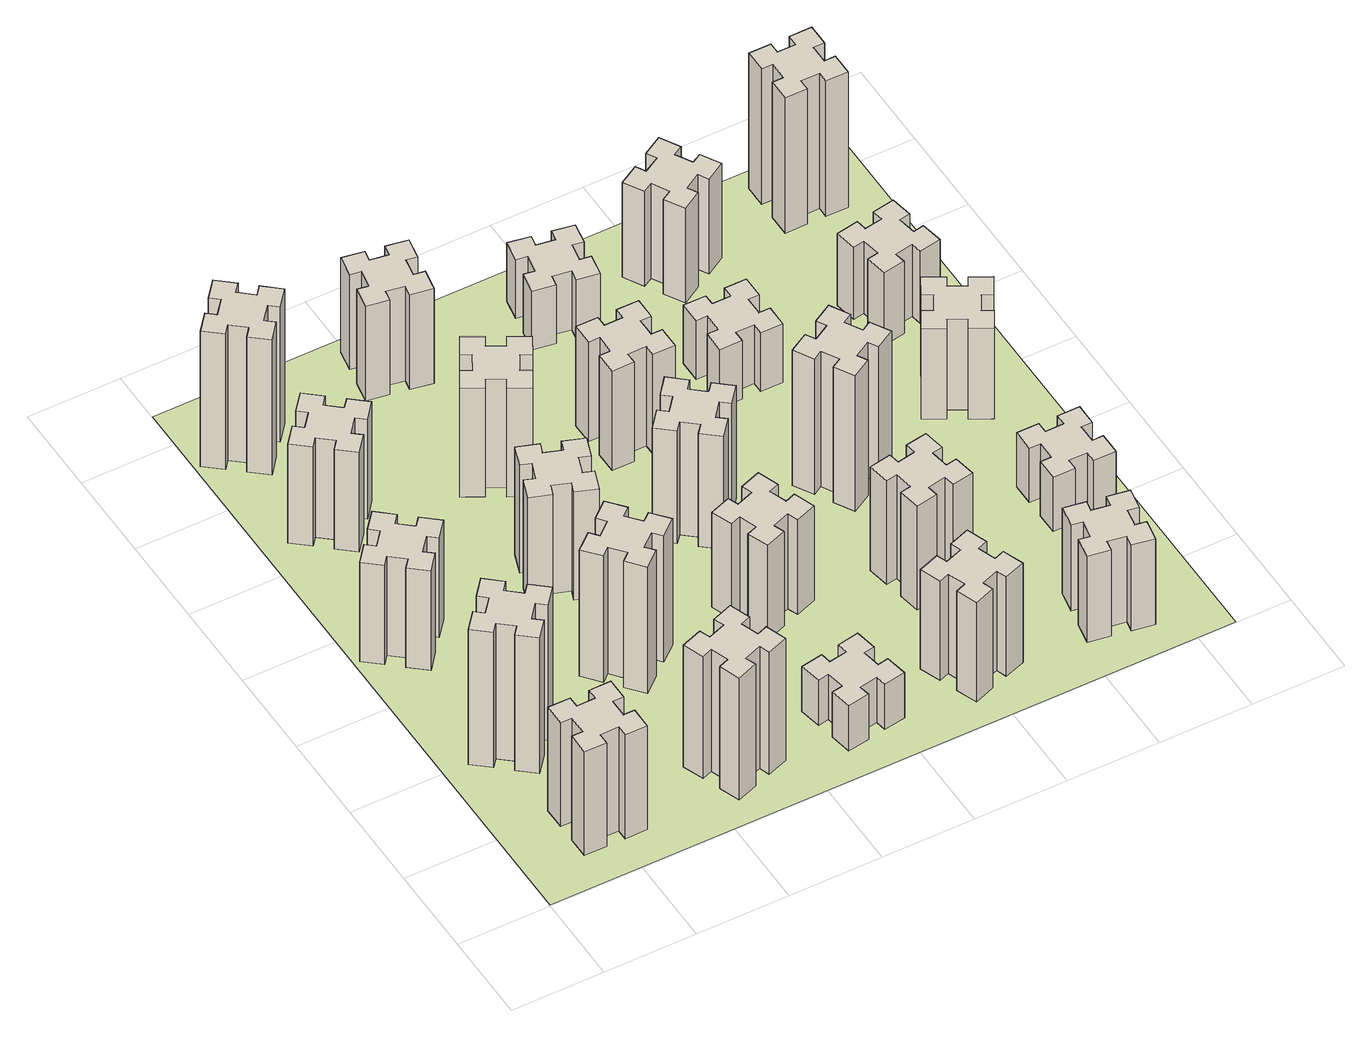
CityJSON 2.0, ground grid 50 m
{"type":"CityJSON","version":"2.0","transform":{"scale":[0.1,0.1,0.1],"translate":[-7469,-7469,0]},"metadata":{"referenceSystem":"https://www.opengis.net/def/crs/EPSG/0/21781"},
"CityObjects":{
"building1":{"type":"Building","attributes":{"class":"1000","function":"1000","usage":"1000","yearOfConstruction":2016,"roofType":"1000","measuredHeight":69,"storeysAboveGround":30,"storeysBelowGround":0},"geometry":[{"type":"Solid","lod":"1","boundaries":[[[[0,1,2,3,4,5,6,7,8,9,10,11,12,13,14,15,16,17,18,19]],[[17,16,20,21]],[[16,15,22,20]],[[15,14,23,22]],[[14,13,24,23]],[[13,12,25,24]],[[12,11,26,25]],[[11,10,27,26]],[[10,9,28,27]],[[9,8,29,28]],[[8,7,30,29]],[[7,6,31,30]],[[6,5,32,31]],[[5,4,33,32]],[[4,3,34,33]],[[3,2,35,34]],[[2,1,36,35]],[[1,0,37,36]],[[0,19,38,37]],[[19,18,39,38]],[[18,17,21,39]],[[24,25,26,27,28,29,30,31,32,33,34,35,36,37,38,39,21,20,22,23]]]]}]},
"building2":{"type":"Building","attributes":{"class":"1000","function":"1000","usage":"1000","yearOfConstruction":2016,"roofType":"1000","measuredHeight":90,"storeysAboveGround":30,"storeysBelowGround":0},"geometry":[{"type":"Solid","lod":"1","boundaries":[[[[40,41,42,43,44,45,46,47,48,49,50,51,52,53,54,55,56,57,58,59]],[[57,56,60,61]],[[56,55,62,60]],[[55,54,63,62]],[[54,53,64,63]],[[53,52,65,64]],[[52,51,66,65]],[[51,50,67,66]],[[50,49,68,67]],[[49,48,69,68]],[[48,47,70,69]],[[47,46,71,70]],[[46,45,72,71]],[[45,44,73,72]],[[44,43,74,73]],[[43,42,75,74]],[[42,41,76,75]],[[41,40,77,76]],[[40,59,78,77]],[[59,58,79,78]],[[58,57,61,79]],[[64,65,66,67,68,69,70,71,72,73,74,75,76,77,78,79,61,60,62,63]]]]}]},
"building3":{"type":"Building","attributes":{"class":"1000","function":"1000","usage":"1000","yearOfConstruction":2016,"roofType":"1000","measuredHeight":66,"storeysAboveGround":30,"storeysBelowGround":0},"geometry":[{"type":"Solid","lod":"1","boundaries":[[[[80,81,82,83,84,85,86,87,88,89,90,91,92,93,94,95,96,97,98,99]],[[97,96,100,101]],[[96,95,102,100]],[[95,94,103,102]],[[94,93,104,103]],[[93,92,105,104]],[[92,91,106,105]],[[91,90,107,106]],[[90,89,108,107]],[[89,88,109,108]],[[88,87,110,109]],[[87,86,111,110]],[[86,85,112,111]],[[85,84,113,112]],[[84,83,114,113]],[[83,82,115,114]],[[82,81,116,115]],[[81,80,117,116]],[[80,99,118,117]],[[99,98,119,118]],[[98,97,101,119]],[[104,105,106,107,108,109,110,111,112,113,114,115,116,117,118,119,101,100,102,103]]]]}]},
"building4":{"type":"Building","attributes":{"class":"1000","function":"1000","usage":"1000","yearOfConstruction":2016,"roofType":"1000","measuredHeight":66,"storeysAboveGround":30,"storeysBelowGround":0},"geometry":[{"type":"Solid","lod":"1","boundaries":[[[[120,121,122,123,124,125,126,127,128,129,130,131,132,133,134,135,136,137,138,139]],[[137,136,140,141]],[[136,135,142,140]],[[135,134,143,142]],[[134,133,144,143]],[[133,132,145,144]],[[132,131,146,145]],[[131,130,147,146]],[[130,129,148,147]],[[129,128,149,148]],[[128,127,150,149]],[[127,126,151,150]],[[126,125,152,151]],[[125,124,153,152]],[[124,123,154,153]],[[123,122,155,154]],[[122,121,156,155]],[[121,120,157,156]],[[120,139,158,157]],[[139,138,159,158]],[[138,137,141,159]],[[144,145,146,147,148,149,150,151,152,153,154,155,156,157,158,159,141,140,142,143]]]]}]},
"building5":{"type":"Building","attributes":{"class":"1000","function":"1000","usage":"1000","yearOfConstruction":2016,"roofType":"1000","measuredHeight":90,"storeysAboveGround":30,"storeysBelowGround":0},"geometry":[{"type":"Solid","lod":"1","boundaries":[[[[160,161,162,163,164,165,166,167,168,169,170,171,172,173,174,175,176,177,178,179]],[[177,176,180,181]],[[176,175,182,180]],[[175,174,183,182]],[[174,173,184,183]],[[173,172,185,184]],[[172,171,186,185]],[[171,170,187,186]],[[170,169,188,187]],[[169,168,189,188]],[[168,167,190,189]],[[167,166,191,190]],[[166,165,192,191]],[[165,164,193,192]],[[164,163,194,193]],[[163,162,195,194]],[[162,161,196,195]],[[161,160,197,196]],[[160,179,198,197]],[[179,178,199,198]],[[178,177,181,199]],[[184,185,186,187,188,189,190,191,192,193,194,195,196,197,198,199,181,180,182,183]]]]}]},
"building6":{"type":"Building","attributes":{"class":"1000","function":"1000","usage":"1000","yearOfConstruction":2016,"roofType":"1000","measuredHeight":81,"storeysAboveGround":30,"storeysBelowGround":0},"geometry":[{"type":"Solid","lod":"1","boundaries":[[[[200,201,202,203,204,205,206,207,208,209,210,211,212,213,214,215,216,217,218,219]],[[217,216,220,221]],[[216,215,222,220]],[[215,214,223,222]],[[214,213,224,223]],[[213,212,225,224]],[[212,211,226,225]],[[211,210,227,226]],[[210,209,228,227]],[[209,208,229,228]],[[208,207,230,229]],[[207,206,231,230]],[[206,205,232,231]],[[205,204,233,232]],[[204,203,234,233]],[[203,202,235,234]],[[202,201,236,235]],[[201,200,237,236]],[[200,219,238,237]],[[219,218,239,238]],[[218,217,221,239]],[[224,225,226,227,228,229,230,231,232,233,234,235,236,237,238,239,221,220,222,223]]]]}]},
"building7":{"type":"Building","attributes":{"class":"1000","function":"1000","usage":"1000","yearOfConstruction":2016,"roofType":"1000","measuredHeight":84,"storeysAboveGround":30,"storeysBelowGround":0},"geometry":[{"type":"Solid","lod":"1","boundaries":[[[[240,241,242,243,244,245,246,247,248,249,250,251,252,253,254,255,256,257,258,259]],[[257,256,260,261]],[[256,255,262,260]],[[255,254,263,262]],[[254,253,264,263]],[[253,252,265,264]],[[252,251,266,265]],[[251,250,267,266]],[[250,249,268,267]],[[249,248,269,268]],[[248,247,270,269]],[[247,246,271,270]],[[246,245,272,271]],[[245,244,273,272]],[[244,243,274,273]],[[243,242,275,274]],[[242,241,276,275]],[[241,240,277,276]],[[240,259,278,277]],[[259,258,279,278]],[[258,257,261,279]],[[264,265,266,267,268,269,270,271,272,273,274,275,276,277,278,279,261,260,262,263]]]]}]},
"building8":{"type":"Building","attributes":{"class":"1000","function":"1000","usage":"1000","yearOfConstruction":2016,"roofType":"1000","measuredHeight":72,"storeysAboveGround":30,"storeysBelowGround":0},"geometry":[{"type":"Solid","lod":"1","boundaries":[[[[280,281,282,283,284,285,286,287,288,289,290,291,292,293,294,295,296,297,298,299]],[[297,296,300,301]],[[296,295,302,300]],[[295,294,303,302]],[[294,293,304,303]],[[293,292,305,304]],[[292,291,306,305]],[[291,290,307,306]],[[290,289,308,307]],[[289,288,309,308]],[[288,287,310,309]],[[287,286,311,310]],[[286,285,312,311]],[[285,284,313,312]],[[284,283,314,313]],[[283,282,315,314]],[[282,281,316,315]],[[281,280,317,316]],[[280,299,318,317]],[[299,298,319,318]],[[298,297,301,319]],[[304,305,306,307,308,309,310,311,312,313,314,315,316,317,318,319,301,300,302,303]]]]}]},
"building9":{"type":"Building","attributes":{"class":"1000","function":"1000","usage":"1000","yearOfConstruction":2016,"roofType":"1000","measuredHeight":30,"storeysAboveGround":30,"storeysBelowGround":0},"geometry":[{"type":"Solid","lod":"1","boundaries":[[[[320,321,322,323,324,325,326,327,328,329,330,331,332,333,334,335,336,337,338,339]],[[337,336,340,341]],[[336,335,342,340]],[[335,334,343,342]],[[334,333,344,343]],[[333,332,345,344]],[[332,331,346,345]],[[331,330,347,346]],[[330,329,348,347]],[[329,328,349,348]],[[328,327,350,349]],[[327,326,351,350]],[[326,325,352,351]],[[325,324,353,352]],[[324,323,354,353]],[[323,322,355,354]],[[322,321,356,355]],[[321,320,357,356]],[[320,339,358,357]],[[339,338,359,358]],[[338,337,341,359]],[[344,345,346,347,348,349,350,351,352,353,354,355,356,357,358,359,341,340,342,343]]]]}]},
"building10":{"type":"Building","attributes":{"class":"1000","function":"1000","usage":"1000","yearOfConstruction":2016,"roofType":"1000","measuredHeight":72,"storeysAboveGround":30,"storeysBelowGround":0},"geometry":[{"type":"Solid","lod":"1","boundaries":[[[[360,361,362,363,364,365,366,367,368,369,370,371,372,373,374,375,376,377,378,379]],[[377,376,380,381]],[[376,375,382,380]],[[375,374,383,382]],[[374,373,384,383]],[[373,372,385,384]],[[372,371,386,385]],[[371,370,387,386]],[[370,369,388,387]],[[369,368,389,388]],[[368,367,390,389]],[[367,366,391,390]],[[366,365,392,391]],[[365,364,393,392]],[[364,363,394,393]],[[363,362,395,394]],[[362,361,396,395]],[[361,360,397,396]],[[360,379,398,397]],[[379,378,399,398]],[[378,377,381,399]],[[384,385,386,387,388,389,390,391,392,393,394,395,396,397,398,399,381,380,382,383]]]]}]},
"building11":{"type":"Building","attributes":{"class":"1000","function":"1000","usage":"1000","yearOfConstruction":2016,"roofType":"1000","measuredHeight":63,"storeysAboveGround":30,"storeysBelowGround":0},"geometry":[{"type":"Solid","lod":"1","boundaries":[[[[400,401,402,403,404,405,406,407,408,409,410,411,412,413,414,415,416,417,418,419]],[[417,416,420,421]],[[416,415,422,420]],[[415,414,423,422]],[[414,413,424,423]],[[413,412,425,424]],[[412,411,426,425]],[[411,410,427,426]],[[410,409,428,427]],[[409,408,429,428]],[[408,407,430,429]],[[407,406,431,430]],[[406,405,432,431]],[[405,404,433,432]],[[404,403,434,433]],[[403,402,435,434]],[[402,401,436,435]],[[401,400,437,436]],[[400,419,438,437]],[[419,418,439,438]],[[418,417,421,439]],[[424,425,426,427,428,429,430,431,432,433,434,435,436,437,438,439,421,420,422,423]]]]}]},
"building12":{"type":"Building","attributes":{"class":"1000","function":"1000","usage":"1000","yearOfConstruction":2016,"roofType":"1000","measuredHeight":63,"storeysAboveGround":30,"storeysBelowGround":0},"geometry":[{"type":"Solid","lod":"1","boundaries":[[[[440,441,442,443,444,445,446,447,448,449,450,451,452,453,454,455,456,457,458,459]],[[457,456,460,461]],[[456,455,462,460]],[[455,454,463,462]],[[454,453,464,463]],[[453,452,465,464]],[[452,451,466,465]],[[451,450,467,466]],[[450,449,468,467]],[[449,448,469,468]],[[448,447,470,469]],[[447,446,471,470]],[[446,445,472,471]],[[445,444,473,472]],[[444,443,474,473]],[[443,442,475,474]],[[442,441,476,475]],[[441,440,477,476]],[[440,459,478,477]],[[459,458,479,478]],[[458,457,461,479]],[[464,465,466,467,468,469,470,471,472,473,474,475,476,477,478,479,461,460,462,463]]]]}]},
"building13":{"type":"Building","attributes":{"class":"1000","function":"1000","usage":"1000","yearOfConstruction":2016,"roofType":"1000","measuredHeight":75,"storeysAboveGround":30,"storeysBelowGround":0},"geometry":[{"type":"Solid","lod":"1","boundaries":[[[[480,481,482,483,484,485,486,487,488,489,490,491,492,493,494,495,496,497,498,499]],[[497,496,500,501]],[[496,495,502,500]],[[495,494,503,502]],[[494,493,504,503]],[[493,492,505,504]],[[492,491,506,505]],[[491,490,507,506]],[[490,489,508,507]],[[489,488,509,508]],[[488,487,510,509]],[[487,486,511,510]],[[486,485,512,511]],[[485,484,513,512]],[[484,483,514,513]],[[483,482,515,514]],[[482,481,516,515]],[[481,480,517,516]],[[480,499,518,517]],[[499,498,519,518]],[[498,497,501,519]],[[504,505,506,507,508,509,510,511,512,513,514,515,516,517,518,519,501,500,502,503]]]]}]},
"building14":{"type":"Building","attributes":{"class":"1000","function":"1000","usage":"1000","yearOfConstruction":2016,"roofType":"1000","measuredHeight":66,"storeysAboveGround":30,"storeysBelowGround":0},"geometry":[{"type":"Solid","lod":"1","boundaries":[[[[520,521,522,523,524,525,526,527,528,529,530,531,532,533,534,535,536,537,538,539]],[[537,536,540,541]],[[536,535,542,540]],[[535,534,543,542]],[[534,533,544,543]],[[533,532,545,544]],[[532,531,546,545]],[[531,530,547,546]],[[530,529,548,547]],[[529,528,549,548]],[[528,527,550,549]],[[527,526,551,550]],[[526,525,552,551]],[[525,524,553,552]],[[524,523,554,553]],[[523,522,555,554]],[[522,521,556,555]],[[521,520,557,556]],[[520,539,558,557]],[[539,538,559,558]],[[538,537,541,559]],[[544,545,546,547,548,549,550,551,552,553,554,555,556,557,558,559,541,540,542,543]]]]}]},
"building15":{"type":"Building","attributes":{"class":"1000","function":"1000","usage":"1000","yearOfConstruction":2016,"roofType":"1000","measuredHeight":66,"storeysAboveGround":30,"storeysBelowGround":0},"geometry":[{"type":"Solid","lod":"1","boundaries":[[[[560,561,562,563,564,565,566,567,568,569,570,571,572,573,574,575,576,577,578,579]],[[577,576,580,581]],[[576,575,582,580]],[[575,574,583,582]],[[574,573,584,583]],[[573,572,585,584]],[[572,571,586,585]],[[571,570,587,586]],[[570,569,588,587]],[[569,568,589,588]],[[568,567,590,589]],[[567,566,591,590]],[[566,565,592,591]],[[565,564,593,592]],[[564,563,594,593]],[[563,562,595,594]],[[562,561,596,595]],[[561,560,597,596]],[[560,579,598,597]],[[579,578,599,598]],[[578,577,581,599]],[[584,585,586,587,588,589,590,591,592,593,594,595,596,597,598,599,581,580,582,583]]]]}]},
"building16":{"type":"Building","attributes":{"class":"1000","function":"1000","usage":"1000","yearOfConstruction":2016,"roofType":"1000","measuredHeight":69,"storeysAboveGround":30,"storeysBelowGround":0},"geometry":[{"type":"Solid","lod":"1","boundaries":[[[[600,601,602,603,604,605,606,607,608,609,610,611,612,613,614,615,616,617,618,619]],[[617,616,620,621]],[[616,615,622,620]],[[615,614,623,622]],[[614,613,624,623]],[[613,612,625,624]],[[612,611,626,625]],[[611,610,627,626]],[[610,609,628,627]],[[609,608,629,628]],[[608,607,630,629]],[[607,606,631,630]],[[606,605,632,631]],[[605,604,633,632]],[[604,603,634,633]],[[603,602,635,634]],[[602,601,636,635]],[[601,600,637,636]],[[600,619,638,637]],[[619,618,639,638]],[[618,617,621,639]],[[624,625,626,627,628,629,630,631,632,633,634,635,636,637,638,639,621,620,622,623]]]]}]},
"building17":{"type":"Building","attributes":{"class":"1000","function":"1000","usage":"1000","yearOfConstruction":2016,"roofType":"1000","measuredHeight":39,"storeysAboveGround":30,"storeysBelowGround":0},"geometry":[{"type":"Solid","lod":"1","boundaries":[[[[640,641,642,643,644,645,646,647,648,649,650,651,652,653,654,655,656,657,658,659]],[[657,656,660,661]],[[656,655,662,660]],[[655,654,663,662]],[[654,653,664,663]],[[653,652,665,664]],[[652,651,666,665]],[[651,650,667,666]],[[650,649,668,667]],[[649,648,669,668]],[[648,647,670,669]],[[647,646,671,670]],[[646,645,672,671]],[[645,644,673,672]],[[644,643,674,673]],[[643,642,675,674]],[[642,641,676,675]],[[641,640,677,676]],[[640,659,678,677]],[[659,658,679,678]],[[658,657,661,679]],[[664,665,666,667,668,669,670,671,672,673,674,675,676,677,678,679,661,660,662,663]]]]}]},
"building18":{"type":"Building","attributes":{"class":"1000","function":"1000","usage":"1000","yearOfConstruction":2016,"roofType":"1000","measuredHeight":90,"storeysAboveGround":30,"storeysBelowGround":0},"geometry":[{"type":"Solid","lod":"1","boundaries":[[[[680,681,682,683,684,685,686,687,688,689,690,691,692,693,694,695,696,697,698,699]],[[697,696,700,701]],[[696,695,702,700]],[[695,694,703,702]],[[694,693,704,703]],[[693,692,705,704]],[[692,691,706,705]],[[691,690,707,706]],[[690,689,708,707]],[[689,688,709,708]],[[688,687,710,709]],[[687,686,711,710]],[[686,685,712,711]],[[685,684,713,712]],[[684,683,714,713]],[[683,682,715,714]],[[682,681,716,715]],[[681,680,717,716]],[[680,699,718,717]],[[699,698,719,718]],[[698,697,701,719]],[[704,705,706,707,708,709,710,711,712,713,714,715,716,717,718,719,701,700,702,703]]]]}]},
"building19":{"type":"Building","attributes":{"class":"1000","function":"1000","usage":"1000","yearOfConstruction":2016,"roofType":"1000","measuredHeight":39,"storeysAboveGround":30,"storeysBelowGround":0},"geometry":[{"type":"Solid","lod":"1","boundaries":[[[[720,721,722,723,724,725,726,727,728,729,730,731,732,733,734,735,736,737,738,739]],[[737,736,740,741]],[[736,735,742,740]],[[735,734,743,742]],[[734,733,744,743]],[[733,732,745,744]],[[732,731,746,745]],[[731,730,747,746]],[[730,729,748,747]],[[729,728,749,748]],[[728,727,750,749]],[[727,726,751,750]],[[726,725,752,751]],[[725,724,753,752]],[[724,723,754,753]],[[723,722,755,754]],[[722,721,756,755]],[[721,720,757,756]],[[720,739,758,757]],[[739,738,759,758]],[[738,737,741,759]],[[744,745,746,747,748,749,750,751,752,753,754,755,756,757,758,759,741,740,742,743]]]]}]},
"building20":{"type":"Building","attributes":{"class":"1000","function":"1000","usage":"1000","yearOfConstruction":2016,"roofType":"1000","measuredHeight":57,"storeysAboveGround":30,"storeysBelowGround":0},"geometry":[{"type":"Solid","lod":"1","boundaries":[[[[760,761,762,763,764,765,766,767,768,769,770,771,772,773,774,775,776,777,778,779]],[[777,776,780,781]],[[776,775,782,780]],[[775,774,783,782]],[[774,773,784,783]],[[773,772,785,784]],[[772,771,786,785]],[[771,770,787,786]],[[770,769,788,787]],[[769,768,789,788]],[[768,767,790,789]],[[767,766,791,790]],[[766,765,792,791]],[[765,764,793,792]],[[764,763,794,793]],[[763,762,795,794]],[[762,761,796,795]],[[761,760,797,796]],[[760,779,798,797]],[[779,778,799,798]],[[778,777,781,799]],[[784,785,786,787,788,789,790,791,792,793,794,795,796,797,798,799,781,780,782,783]]]]}]},
"building21":{"type":"Building","attributes":{"class":"1000","function":"1000","usage":"1000","yearOfConstruction":2016,"roofType":"1000","measuredHeight":63,"storeysAboveGround":30,"storeysBelowGround":0},"geometry":[{"type":"Solid","lod":"1","boundaries":[[[[800,801,802,803,804,805,806,807,808,809,810,811,812,813,814,815,816,817,818,819]],[[817,816,820,821]],[[816,815,822,820]],[[815,814,823,822]],[[814,813,824,823]],[[813,812,825,824]],[[812,811,826,825]],[[811,810,827,826]],[[810,809,828,827]],[[809,808,829,828]],[[808,807,830,829]],[[807,806,831,830]],[[806,805,832,831]],[[805,804,833,832]],[[804,803,834,833]],[[803,802,835,834]],[[802,801,836,835]],[[801,800,837,836]],[[800,819,838,837]],[[819,818,839,838]],[[818,817,821,839]],[[824,825,826,827,828,829,830,831,832,833,834,835,836,837,838,839,821,820,822,823]]]]}]},
"building22":{"type":"Building","attributes":{"class":"1000","function":"1000","usage":"1000","yearOfConstruction":2016,"roofType":"1000","measuredHeight":36,"storeysAboveGround":30,"storeysBelowGround":0},"geometry":[{"type":"Solid","lod":"1","boundaries":[[[[840,841,842,843,844,845,846,847,848,849,850,851,852,853,854,855,856,857,858,859]],[[857,856,860,861]],[[856,855,862,860]],[[855,854,863,862]],[[854,853,864,863]],[[853,852,865,864]],[[852,851,866,865]],[[851,850,867,866]],[[850,849,868,867]],[[849,848,869,868]],[[848,847,870,869]],[[847,846,871,870]],[[846,845,872,871]],[[845,844,873,872]],[[844,843,874,873]],[[843,842,875,874]],[[842,841,876,875]],[[841,840,877,876]],[[840,859,878,877]],[[859,858,879,878]],[[858,857,861,879]],[[864,865,866,867,868,869,870,871,872,873,874,875,876,877,878,879,861,860,862,863]]]]}]},
"building23":{"type":"Building","attributes":{"class":"1000","function":"1000","usage":"1000","yearOfConstruction":2016,"roofType":"1000","measuredHeight":60,"storeysAboveGround":30,"storeysBelowGround":0},"geometry":[{"type":"Solid","lod":"1","boundaries":[[[[880,881,882,883,884,885,886,887,888,889,890,891,892,893,894,895,896,897,898,899]],[[897,896,900,901]],[[896,895,902,900]],[[895,894,903,902]],[[894,893,904,903]],[[893,892,905,904]],[[892,891,906,905]],[[891,890,907,906]],[[890,889,908,907]],[[889,888,909,908]],[[888,887,910,909]],[[887,886,911,910]],[[886,885,912,911]],[[885,884,913,912]],[[884,883,914,913]],[[883,882,915,914]],[[882,881,916,915]],[[881,880,917,916]],[[880,899,918,917]],[[899,898,919,918]],[[898,897,901,919]],[[904,905,906,907,908,909,910,911,912,913,914,915,916,917,918,919,901,900,902,903]]]]}]},
"building24":{"type":"Building","attributes":{"class":"1000","function":"1000","usage":"1000","yearOfConstruction":2016,"roofType":"1000","measuredHeight":48,"storeysAboveGround":30,"storeysBelowGround":0},"geometry":[{"type":"Solid","lod":"1","boundaries":[[[[920,921,922,923,924,925,926,927,928,929,930,931,932,933,934,935,936,937,938,939]],[[937,936,940,941]],[[936,935,942,940]],[[935,934,943,942]],[[934,933,944,943]],[[933,932,945,944]],[[932,931,946,945]],[[931,930,947,946]],[[930,929,948,947]],[[929,928,949,948]],[[928,927,950,949]],[[927,926,951,950]],[[926,925,952,951]],[[925,924,953,952]],[[924,923,954,953]],[[923,922,955,954]],[[922,921,956,955]],[[921,920,957,956]],[[920,939,958,957]],[[939,938,959,958]],[[938,937,941,959]],[[944,945,946,947,948,949,950,951,952,953,954,955,956,957,958,959,941,940,942,943]]]]}]},
"building25":{"type":"Building","attributes":{"class":"1000","function":"1000","usage":"1000","yearOfConstruction":2016,"roofType":"1000","measuredHeight":90,"storeysAboveGround":30,"storeysBelowGround":0},"geometry":[{"type":"Solid","lod":"1","boundaries":[[[[960,961,962,963,964,965,966,967,968,969,970,971,972,973,974,975,976,977,978,979]],[[977,976,980,981]],[[976,975,982,980]],[[975,974,983,982]],[[974,973,984,983]],[[973,972,985,984]],[[972,971,986,985]],[[971,970,987,986]],[[970,969,988,987]],[[969,968,989,988]],[[968,967,990,989]],[[967,966,991,990]],[[966,965,992,991]],[[965,964,993,992]],[[964,963,994,993]],[[963,962,995,994]],[[962,961,996,995]],[[961,960,997,996]],[[960,979,998,997]],[[979,978,999,998]],[[978,977,981,999]],[[984,985,986,987,988,989,990,991,992,993,994,995,996,997,998,999,981,980,982,983]]]]}]},
"landuse1":{"type":"LandUse","attributes":{"name":"plot1","function":"1010"},"geometry":[{"type":"MultiSurface","lod":"1","boundaries":[[[1000,1001,1002,1003]]]}]}
},
"vertices":[
[425,265,0],[525,265,0],[525,205,0],[645,205,0],[645,325,0],[585,325,0],[585,425,0],[645,425,0],[645,545,0],[525,545,0],[525,485,0],[425,485,0],[425,545,0],[305,545,0],[305,425,0],[365,425,0],[365,325,0],[305,325,0],[305,205,0],[425,205,0],[365,325,690],[305,325,690],[365,425,690],[305,425,690],[305,545,690],[425,545,690],[425,485,690],[525,485,690],[525,545,690],[645,545,690],[645,425,690],[585,425,690],[585,325,690],[645,325,690],[645,205,690],[525,205,690],[525,265,690],[425,265,690],[425,205,690],[305,205,690],
[484,1067,0],[408,1132,0],[446,1178,0],[354,1255,0],[277,1163,0],[323,1124,0],[259,1048,0],[213,1086,0],[136,994,0],[228,917,0],[266,963,0],[343,899,0],[304,853,0],[396,776,0],[473,868,0],[427,906,0],[492,983,0],[538,944,0],[615,1036,0],[523,1113,0],[492,983,900],[538,944,900],[427,906,900],[473,868,900],[396,776,900],[304,853,900],[343,899,900],[266,963,900],[228,917,900],[136,994,900],[213,1086,900],[259,1048,900],[323,1124,900],[277,1163,900],[354,1255,900],[446,1178,900],[408,1132,900],[484,1067,900],[523,1113,900],[615,1036,900],
[223,1964,0],[159,1888,0],[113,1926,0],[36,1834,0],[128,1757,0],[166,1803,0],[243,1739,0],[204,1693,0],[296,1616,0],[373,1708,0],[327,1746,0],[392,1823,0],[438,1784,0],[515,1876,0],[423,1953,0],[384,1907,0],[308,1972,0],[346,2018,0],[254,2095,0],[177,2003,0],[308,1972,660],[346,2018,660],[384,1907,660],[423,1953,660],[515,1876,660],[438,1784,660],[392,1823,660],[327,1746,660],[373,1708,660],[296,1616,660],[204,1693,660],[243,1739,660],[166,1803,660],[128,1757,660],[36,1834,660],[113,1926,660],[159,1888,660],[223,1964,660],[177,2003,660],[254,2095,660],
[427,2586,0],[492,2663,0],[538,2624,0],[615,2716,0],[523,2793,0],[484,2747,0],[408,2812,0],[446,2858,0],[354,2935,0],[277,2843,0],[323,2804,0],[259,2728,0],[213,2766,0],[136,2674,0],[228,2597,0],[266,2643,0],[343,2579,0],[304,2533,0],[396,2456,0],[473,2548,0],[343,2579,660],[304,2533,660],[266,2643,660],[228,2597,660],[136,2674,660],[213,2766,660],[259,2728,660],[323,2804,660],[277,2843,660],[354,2935,660],[446,2858,660],[408,2812,660],[484,2747,660],[523,2793,660],[615,2716,660],[538,2624,660],[492,2663,660],[427,2586,660],[473,2548,660],[396,2456,660],
[384,3387,0],[308,3452,0],[346,3498,0],[254,3575,0],[177,3483,0],[223,3444,0],[159,3368,0],[113,3406,0],[36,3314,0],[128,3237,0],[166,3283,0],[243,3219,0],[204,3173,0],[296,3096,0],[373,3188,0],[327,3226,0],[392,3303,0],[438,3264,0],[515,3356,0],[423,3433,0],[392,3303,900],[438,3264,900],[327,3226,900],[373,3188,900],[296,3096,900],[204,3173,900],[243,3219,900],[166,3283,900],[128,3237,900],[36,3314,900],[113,3406,900],[159,3368,900],[223,3444,900],[177,3483,900],[254,3575,900],[346,3498,900],[308,3452,900],[384,3387,900],[423,3433,900],[515,3356,900],
[1206,255,0],[1300,289,0],[1320,233,0],[1433,274,0],[1392,387,0],[1336,366,0],[1302,460,0],[1358,480,0],[1317,593,0],[1204,552,0],[1225,496,0],[1131,462,0],[1110,518,0],[997,477,0],[1039,364,0],[1095,385,0],[1129,291,0],[1073,270,0],[1114,157,0],[1227,199,0],[1129,291,810],[1073,270,810],[1095,385,810],[1039,364,810],[997,477,810],[1110,518,810],[1131,462,810],[1225,496,810],[1204,552,810],[1317,593,810],[1358,480,810],[1302,460,810],[1336,366,810],[1392,387,810],[1433,274,810],[1320,233,810],[1300,289,810],[1206,255,810],[1227,199,810],[1114,157,810],
[1083,1332,0],[1006,1267,0],[968,1313,0],[876,1236,0],[953,1144,0],[999,1183,0],[1063,1106,0],[1017,1068,0],[1094,976,0],[1186,1053,0],[1148,1099,0],[1224,1163,0],[1263,1117,0],[1355,1194,0],[1278,1286,0],[1232,1248,0],[1167,1324,0],[1213,1363,0],[1136,1455,0],[1044,1378,0],[1167,1324,840],[1213,1363,840],[1232,1248,840],[1278,1286,840],[1355,1194,840],[1263,1117,840],[1224,1163,840],[1148,1099,840],[1186,1053,840],[1094,976,840],[1017,1068,840],[1063,1106,840],[999,1183,840],[953,1144,840],[876,1236,840],[968,1313,840],[1006,1267,840],[1083,1332,840],[1044,1378,840],[1136,1455,840],
[1202,1771,0],[1236,1865,0],[1292,1844,0],[1333,1957,0],[1220,1998,0],[1200,1942,0],[1106,1976,0],[1127,2032,0],[1014,2073,0],[973,1960,0],[1029,1940,0],[995,1846,0],[939,1867,0],[897,1754,0],[1010,1713,0],[1031,1769,0],[1125,1735,0],[1104,1679,0],[1217,1637,0],[1258,1750,0],[1125,1735,720],[1104,1679,720],[1031,1769,720],[1010,1713,720],[897,1754,720],[939,1867,720],[995,1846,720],[1029,1940,720],[973,1960,720],[1014,2073,720],[1127,2032,720],[1106,1976,720],[1200,1942,720],[1220,1998,720],[1333,1957,720],[1292,1844,720],[1236,1865,720],[1202,1771,720],[1258,1750,720],[1217,1637,720],
[1825,258,0],[1924,276,0],[1934,217,0],[2052,237,0],[2031,356,0],[1972,345,0],[1955,444,0],[2014,454,0],[1993,572,0],[1875,551,0],[1885,492,0],[1787,475,0],[1777,534,0],[1658,513,0],[1679,395,0],[1738,405,0],[1756,307,0],[1697,297,0],[1717,178,0],[1836,199,0],[1756,307,300],[1697,297,300],[1738,405,300],[1679,395,300],[1658,513,300],[1777,534,300],[1787,475,300],[1885,492,300],[1875,551,300],[1993,572,300],[2014,454,300],[1955,444,300],[1972,345,300],[2031,356,300],[2052,237,300],[1934,217,300],[1924,276,300],[1825,258,300],[1836,199,300],[1717,178,300],
[1286,2497,0],[1336,2584,0],[1388,2554,0],[1448,2658,0],[1344,2718,0],[1314,2666,0],[1227,2716,0],[1257,2768,0],[1153,2828,0],[1093,2724,0],[1145,2694,0],[1095,2607,0],[1043,2637,0],[983,2533,0],[1087,2473,0],[1117,2525,0],[1204,2475,0],[1174,2423,0],[1278,2363,0],[1338,2467,0],[1204,2475,720],[1174,2423,720],[1117,2525,720],[1087,2473,720],[983,2533,720],[1043,2637,720],[1095,2607,720],[1145,2694,720],[1093,2724,720],[1153,2828,720],[1257,2768,720],[1227,2716,720],[1314,2666,720],[1344,2718,720],[1448,2658,720],[1388,2554,720],[1336,2584,720],[1286,2497,720],[1338,2467,720],[1278,2363,720],
[1016,3504,0],[998,3405,0],[939,3416,0],[918,3297,0],[1037,3277,0],[1047,3336,0],[1145,3318,0],[1135,3259,0],[1253,3238,0],[1274,3357,0],[1215,3367,0],[1232,3465,0],[1291,3455,0],[1312,3573,0],[1194,3594,0],[1184,3535,0],[1085,3552,0],[1096,3611,0],[977,3632,0],[957,3514,0],[1085,3552,630],[1096,3611,630],[1184,3535,630],[1194,3594,630],[1312,3573,630],[1291,3455,630],[1232,3465,630],[1215,3367,630],[1274,3357,630],[1253,3238,630],[1135,3259,630],[1145,3318,630],[1047,3336,630],[1037,3277,630],[918,3297,630],[939,3416,630],[998,3405,630],[1016,3504,630],[957,3514,630],[977,3632,630],
[1846,1095,0],[1940,1129,0],[1960,1073,0],[2073,1114,0],[2032,1227,0],[1976,1206,0],[1942,1300,0],[1998,1320,0],[1957,1433,0],[1844,1392,0],[1865,1336,0],[1771,1302,0],[1750,1358,0],[1637,1317,0],[1679,1204,0],[1735,1225,0],[1769,1131,0],[1713,1110,0],[1754,997,0],[1867,1039,0],[1769,1131,630],[1713,1110,630],[1735,1225,630],[1679,1204,630],[1637,1317,630],[1750,1358,630],[1771,1302,630],[1865,1336,630],[1844,1392,630],[1957,1433,630],[1998,1320,630],[1942,1300,630],[1976,1206,630],[2032,1227,630],[2073,1114,630],[1960,1073,630],[1940,1129,630],[1846,1095,630],[1867,1039,630],[1754,997,630],
[1964,1907,0],[1888,1972,0],[1926,2018,0],[1834,2095,0],[1757,2003,0],[1803,1964,0],[1739,1888,0],[1693,1926,0],[1616,1834,0],[1708,1757,0],[1746,1803,0],[1823,1739,0],[1784,1693,0],[1876,1616,0],[1953,1708,0],[1907,1746,0],[1972,1823,0],[2018,1784,0],[2095,1876,0],[2003,1953,0],[1972,1823,750],[2018,1784,750],[1907,1746,750],[1953,1708,750],[1876,1616,750],[1784,1693,750],[1823,1739,750],[1746,1803,750],[1708,1757,750],[1616,1834,750],[1693,1926,750],[1739,1888,750],[1803,1964,750],[1757,2003,750],[1834,2095,750],[1926,2018,750],[1888,1972,750],[1964,1907,750],[2003,1953,750],[2095,1876,750],
[1965,2445,0],[1965,2545,0],[2025,2545,0],[2025,2665,0],[1905,2665,0],[1905,2605,0],[1805,2605,0],[1805,2665,0],[1685,2665,0],[1685,2545,0],[1745,2545,0],[1745,2445,0],[1685,2445,0],[1685,2325,0],[1805,2325,0],[1805,2385,0],[1905,2385,0],[1905,2325,0],[2025,2325,0],[2025,2445,0],[1905,2385,660],[1905,2325,660],[1805,2385,660],[1805,2325,660],[1685,2325,660],[1685,2445,660],[1745,2445,660],[1745,2545,660],[1685,2545,660],[1685,2665,660],[1805,2665,660],[1805,2605,660],[1905,2605,660],[1905,2665,660],[2025,2665,660],[2025,2545,660],[1965,2545,660],[1965,2445,660],[2025,2445,660],[2025,2325,660],
[2375,385,0],[2409,291,0],[2353,270,0],[2394,157,0],[2507,199,0],[2486,255,0],[2580,289,0],[2600,233,0],[2713,274,0],[2672,387,0],[2616,366,0],[2582,460,0],[2638,480,0],[2597,593,0],[2484,552,0],[2505,496,0],[2411,462,0],[2390,518,0],[2277,477,0],[2319,364,0],[2411,462,660],[2390,518,660],[2505,496,660],[2484,552,660],[2597,593,660],[2638,480,660],[2582,460,660],[2616,366,660],[2672,387,660],[2713,274,660],[2600,233,660],[2580,289,660],[2486,255,660],[2507,199,660],[2394,157,660],[2353,270,660],[2409,291,660],[2375,385,660],[2319,364,660],[2277,477,660],
[2625,1132,0],[2527,1115,0],[2517,1174,0],[2398,1153,0],[2419,1035,0],[2478,1045,0],[2496,947,0],[2437,937,0],[2457,818,0],[2576,839,0],[2565,898,0],[2664,916,0],[2674,857,0],[2792,877,0],[2771,996,0],[2712,985,0],[2695,1084,0],[2754,1094,0],[2733,1212,0],[2615,1191,0],[2695,1084,690],[2754,1094,690],[2712,985,690],[2771,996,690],[2792,877,690],[2674,857,690],[2664,916,690],[2565,898,690],[2576,839,690],[2457,818,690],[2437,937,690],[2496,947,690],[2478,1045,690],[2419,1035,690],[2398,1153,690],[2517,1174,690],[2527,1115,690],[2625,1132,690],[2615,1191,690],[2733,1212,690],
[1887,3236,0],[1985,3218,0],[1975,3159,0],[2093,3138,0],[2114,3257,0],[2055,3267,0],[2072,3365,0],[2131,3355,0],[2152,3473,0],[2034,3494,0],[2024,3435,0],[1925,3452,0],[1936,3511,0],[1817,3532,0],[1797,3414,0],[1856,3404,0],[1838,3305,0],[1779,3316,0],[1758,3197,0],[1877,3177,0],[1838,3305,390],[1779,3316,390],[1856,3404,390],[1797,3414,390],[1817,3532,390],[1936,3511,390],[1925,3452,390],[2024,3435,390],[2034,3494,390],[2152,3473,390],[2131,3355,390],[2072,3365,390],[2055,3267,390],[2114,3257,390],[2093,3138,390],[1975,3159,390],[1985,3218,390],[1887,3236,390],[1877,3177,390],[1758,3197,390],
[2475,1744,0],[2525,1657,0],[2473,1627,0],[2533,1523,0],[2637,1583,0],[2607,1635,0],[2694,1685,0],[2724,1633,0],[2828,1693,0],[2768,1797,0],[2716,1767,0],[2666,1854,0],[2718,1884,0],[2658,1988,0],[2554,1928,0],[2584,1876,0],[2497,1826,0],[2467,1878,0],[2363,1818,0],[2423,1714,0],[2497,1826,900],[2467,1878,900],[2584,1876,900],[2554,1928,900],[2658,1988,900],[2718,1884,900],[2666,1854,900],[2716,1767,900],[2768,1797,900],[2828,1693,900],[2724,1633,900],[2694,1685,900],[2607,1635,900],[2637,1583,900],[2533,1523,900],[2473,1627,900],[2525,1657,900],[2475,1744,900],[2423,1714,900],[2363,1818,900],
[2445,2485,0],[2545,2485,0],[2545,2425,0],[2665,2425,0],[2665,2545,0],[2605,2545,0],[2605,2645,0],[2665,2645,0],[2665,2765,0],[2545,2765,0],[2545,2705,0],[2445,2705,0],[2445,2765,0],[2325,2765,0],[2325,2645,0],[2385,2645,0],[2385,2545,0],[2325,2545,0],[2325,2425,0],[2445,2425,0],[2385,2545,390],[2325,2545,390],[2385,2645,390],[2325,2645,390],[2325,2765,390],[2445,2765,390],[2445,2705,390],[2545,2705,390],[2545,2765,390],[2665,2765,390],[2665,2645,390],[2605,2645,390],[2605,2545,390],[2665,2545,390],[2665,2425,390],[2545,2425,390],[2545,2485,390],[2445,2485,390],[2445,2425,390],[2325,2425,390],
[3335,307,0],[3352,405,0],[3411,395,0],[3432,513,0],[3314,534,0],[3304,475,0],[3205,492,0],[3216,551,0],[3097,572,0],[3077,454,0],[3136,444,0],[3118,345,0],[3059,356,0],[3038,237,0],[3157,217,0],[3167,276,0],[3265,258,0],[3255,199,0],[3373,178,0],[3394,297,0],[3265,258,570],[3255,199,570],[3167,276,570],[3157,217,570],[3038,237,570],[3059,356,570],[3118,345,570],[3136,444,570],[3077,454,570],[3097,572,570],[3216,551,570],[3205,492,570],[3304,475,570],[3314,534,570],[3432,513,570],[3411,395,570],[3352,405,570],[3335,307,570],[3394,297,570],[3373,178,570],
[2716,3347,0],[2666,3434,0],[2718,3464,0],[2658,3568,0],[2554,3508,0],[2584,3456,0],[2497,3406,0],[2467,3458,0],[2363,3398,0],[2423,3294,0],[2475,3324,0],[2525,3237,0],[2473,3207,0],[2533,3103,0],[2637,3163,0],[2607,3215,0],[2694,3265,0],[2724,3213,0],[2828,3273,0],[2768,3377,0],[2694,3265,630],[2724,3213,630],[2607,3215,630],[2637,3163,630],[2533,3103,630],[2473,3207,630],[2525,3237,630],[2475,3324,630],[2423,3294,630],[2363,3398,630],[2467,3458,630],[2497,3406,630],[2584,3456,630],[2554,3508,630],[2658,3568,630],[2718,3464,630],[2666,3434,630],[2716,3347,630],[2768,3377,630],[2828,3273,630],
[3325,1165,0],[3325,1065,0],[3265,1065,0],[3265,945,0],[3385,945,0],[3385,1005,0],[3485,1005,0],[3485,945,0],[3605,945,0],[3605,1065,0],[3545,1065,0],[3545,1165,0],[3605,1165,0],[3605,1285,0],[3485,1285,0],[3485,1225,0],[3385,1225,0],[3385,1285,0],[3265,1285,0],[3265,1165,0],[3385,1225,360],[3385,1285,360],[3485,1225,360],[3485,1285,360],[3605,1285,360],[3605,1165,360],[3545,1165,360],[3545,1065,360],[3605,1065,360],[3605,945,360],[3485,945,360],[3485,1005,360],[3385,1005,360],[3385,945,360],[3265,945,360],[3265,1065,360],[3325,1065,360],[3325,1165,360],[3265,1165,360],[3265,1285,360],
[3406,1857,0],[3456,1944,0],[3508,1914,0],[3568,2018,0],[3464,2078,0],[3434,2026,0],[3347,2076,0],[3377,2128,0],[3273,2188,0],[3213,2084,0],[3265,2054,0],[3215,1967,0],[3163,1997,0],[3103,1893,0],[3207,1833,0],[3237,1885,0],[3324,1835,0],[3294,1783,0],[3398,1723,0],[3458,1827,0],[3324,1835,600],[3294,1783,600],[3237,1885,600],[3207,1833,600],[3103,1893,600],[3163,1997,600],[3215,1967,600],[3265,2054,600],[3213,2084,600],[3273,2188,600],[3377,2128,600],[3347,2076,600],[3434,2026,600],[3464,2078,600],[3568,2018,600],[3508,1914,600],[3456,1944,600],[3406,1857,600],[3458,1827,600],[3398,1723,600],
[3218,2625,0],[3236,2527,0],[3177,2517,0],[3197,2398,0],[3316,2419,0],[3305,2478,0],[3404,2496,0],[3414,2437,0],[3532,2457,0],[3511,2576,0],[3452,2565,0],[3435,2664,0],[3494,2674,0],[3473,2792,0],[3355,2771,0],[3365,2712,0],[3267,2695,0],[3257,2754,0],[3138,2733,0],[3159,2615,0],[3267,2695,480],[3257,2754,480],[3365,2712,480],[3355,2771,480],[3473,2792,480],[3494,2674,480],[3435,2664,480],[3452,2565,480],[3511,2576,480],[3532,2457,480],[3414,2437,480],[3404,2496,480],[3305,2478,480],[3316,2419,480],[3197,2398,480],[3177,2517,480],[3236,2527,480],[3218,2625,480],[3159,2615,480],[3138,2733,480],
[3285,3325,0],[3385,3325,0],[3385,3265,0],[3505,3265,0],[3505,3385,0],[3445,3385,0],[3445,3485,0],[3505,3485,0],[3505,3605,0],[3385,3605,0],[3385,3545,0],[3285,3545,0],[3285,3605,0],[3165,3605,0],[3165,3485,0],[3225,3485,0],[3225,3385,0],[3165,3385,0],[3165,3265,0],[3285,3265,0],[3225,3385,900],[3165,3385,900],[3225,3485,900],[3165,3485,900],[3165,3605,900],[3285,3605,900],[3285,3545,900],[3385,3545,900],[3385,3605,900],[3505,3605,900],[3505,3485,900],[3445,3485,900],[3445,3385,900],[3505,3385,900],[3505,3265,900],[3385,3265,900],[3385,3325,900],[3285,3325,900],[3285,3265,900],[3165,3265,900],
[5,3705,0],[3705,3705,0],[3705,5,0],[5,5,0]
]}
